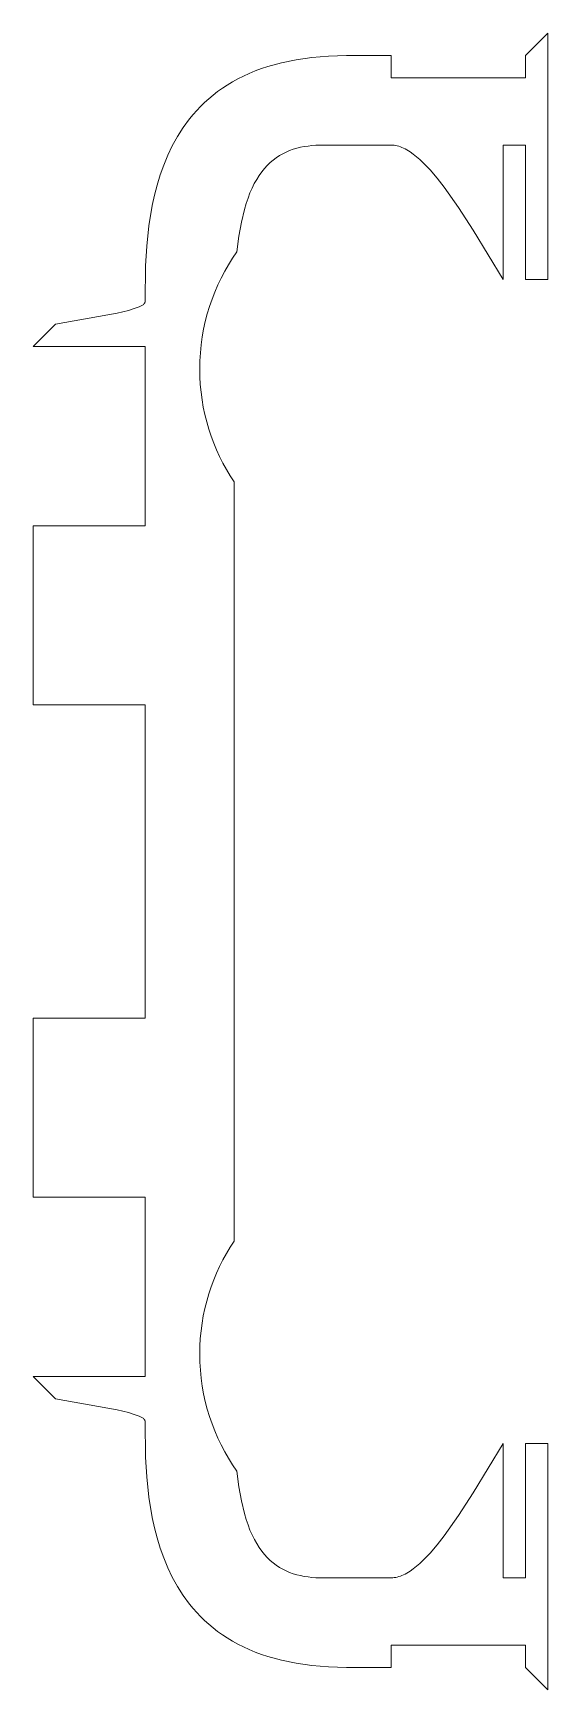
# Model space of a CAD drawing. Header units: centimetres. Extents: x -232 to 19, y -54 to 117.
# Drawn here: x -52.81 to -39.01, y -24.55 to 19.85 of the extents above; entities that cross this region are included whole.
import ezdxf

# ---------------------------------------------------------------- set-up
doc = ezdxf.new("R2010")
doc.units = ezdxf.units.CM
doc.header["$MEASUREMENT"] = 0
doc.layers.add('layer 1', color=7, linetype='Continuous')

msp = doc.modelspace()

# ---------------------------------------------------------------- linework, layer by layer
at = {"layer": 'layer 1', "color": 250, "lineweight": 9}
msp.add_open_spline([(-47.41784, -12.52436), (-47.41784, -12.52436), (-47.52427, -12.68872), (-47.52427, -12.68872), (-47.52427, -12.68872), (-47.52427, -12.68872), (-47.62484, -12.85707), (-47.62484, -12.85707), (-47.62484, -12.85707), (-47.62484, -12.85707), (-47.71947, -13.02927), (-47.71947, -13.02927), (-47.71947, -13.02927), (-47.71947, -13.02927), (-47.80797, -13.20518), (-47.80797, -13.20518), (-47.80797, -13.20518), (-47.80797, -13.20518), (-47.89021, -13.38465), (-47.89021, -13.38465), (-47.89021, -13.38465), (-47.89021, -13.38465), (-47.96606, -13.56754), (-47.96606, -13.56754), (-47.96606, -13.56754), (-47.96606, -13.56754), (-48.03536, -13.75371), (-48.03536, -13.75371), (-48.03536, -13.75371), (-48.03536, -13.75371), (-48.09798, -13.943), (-48.09798, -13.943), (-48.09798, -13.943), (-48.09798, -13.943), (-48.15377, -14.13529), (-48.15377, -14.13529), (-48.15377, -14.13529), (-48.15377, -14.13529), (-48.20258, -14.33043), (-48.20258, -14.33043), (-48.20258, -14.33043), (-48.20258, -14.33043), (-48.24427, -14.52827), (-48.24427, -14.52827), (-48.24427, -14.52827), (-48.24427, -14.52827), (-48.27871, -14.72866), (-48.27871, -14.72866), (-48.27871, -14.72866), (-48.27871, -14.72866), (-48.30574, -14.93147), (-48.30574, -14.93147), (-48.30574, -14.93147), (-48.30574, -14.93147), (-48.32523, -15.13656), (-48.32523, -15.13656), (-48.32523, -15.13656), (-48.32523, -15.13656), (-48.33703, -15.34378), (-48.33703, -15.34378), (-48.33703, -15.34378), (-48.33703, -15.34378), (-48.34099, -15.55298), (-48.34099, -15.55298), (-48.34099, -15.55298), (-48.34099, -15.55298), (-48.33669, -15.77087), (-48.33669, -15.77087), (-48.33669, -15.77087), (-48.33669, -15.77087), (-48.3239, -15.9866), (-48.3239, -15.9866), (-48.3239, -15.9866), (-48.3239, -15.9866), (-48.30276, -16.20001), (-48.30276, -16.20001), (-48.30276, -16.20001), (-48.30276, -16.20001), (-48.27346, -16.41092), (-48.27346, -16.41092), (-48.27346, -16.41092), (-48.27346, -16.41092), (-48.23617, -16.61919), (-48.23617, -16.61919), (-48.23617, -16.61919), (-48.23617, -16.61919), (-48.19102, -16.82465), (-48.19102, -16.82465), (-48.19102, -16.82465), (-48.19102, -16.82465), (-48.13819, -17.02714), (-48.13819, -17.02714), (-48.13819, -17.02714), (-48.13819, -17.02714), (-48.07783, -17.22649), (-48.07783, -17.22649), (-48.07783, -17.22649), (-48.07783, -17.22649), (-48.01011, -17.42255), (-48.01011, -17.42255), (-48.01011, -17.42255), (-48.01011, -17.42255), (-47.9352, -17.61515), (-47.9352, -17.61515), (-47.9352, -17.61515), (-47.9352, -17.61515), (-47.85326, -17.80412), (-47.85326, -17.80412), (-47.85326, -17.80412), (-47.85326, -17.80412), (-47.76443, -17.98931), (-47.76443, -17.98931), (-47.76443, -17.98931), (-47.76443, -17.98931), (-47.66889, -18.17057), (-47.66889, -18.17057), (-47.66889, -18.17057), (-47.66889, -18.17057), (-47.5668, -18.34771), (-47.5668, -18.34771), (-47.5668, -18.34771), (-47.5668, -18.34771), (-47.45832, -18.52059), (-47.45832, -18.52059), (-47.45832, -18.52059), (-47.45832, -18.52059), (-47.34362, -18.68903), (-47.34362, -18.68903), (-47.34362, -18.68903), (-47.34362, -18.68903), (-47.29187, -19.10965), (-47.29187, -19.10965), (-47.29187, -19.10965), (-47.29187, -19.10965), (-47.22469, -19.48898), (-47.22469, -19.48898), (-47.22469, -19.48898), (-47.22469, -19.48898), (-47.1427, -19.82896), (-47.1427, -19.82896), (-47.1427, -19.82896), (-47.1427, -19.82896), (-47.09635, -19.98479), (-47.09635, -19.98479), (-47.09635, -19.98479), (-47.09635, -19.98479), (-47.0465, -20.13152), (-47.0465, -20.13152), (-47.0465, -20.13152), (-47.0465, -20.13152), (-46.99326, -20.26939), (-46.99326, -20.26939), (-46.99326, -20.26939), (-46.99326, -20.26939), (-46.93672, -20.39863), (-46.93672, -20.39863), (-46.93672, -20.39863), (-46.93672, -20.39863), (-46.8769, -20.5195), (-46.8769, -20.5195), (-46.8769, -20.5195), (-46.8769, -20.5195), (-46.81393, -20.63223), (-46.81393, -20.63223), (-46.81393, -20.63223), (-46.81393, -20.63223), (-46.74787, -20.73707), (-46.74787, -20.73707), (-46.74787, -20.73707), (-46.74787, -20.73707), (-46.6788, -20.83426), (-46.6788, -20.83426), (-46.6788, -20.83426), (-46.6788, -20.83426), (-46.6068, -20.92405), (-46.6068, -20.92405), (-46.6068, -20.92405), (-46.6068, -20.92405), (-46.53191, -21.00667), (-46.53191, -21.00667), (-46.53191, -21.00667), (-46.53191, -21.00667), (-46.45426, -21.08237), (-46.45426, -21.08237), (-46.45426, -21.08237), (-46.45426, -21.08237), (-46.37389, -21.1514), (-46.37389, -21.1514), (-46.37389, -21.1514), (-46.37389, -21.1514), (-46.29089, -21.21399), (-46.29089, -21.21399), (-46.29089, -21.21399), (-46.29089, -21.21399), (-46.20534, -21.27039), (-46.20534, -21.27039), (-46.20534, -21.27039), (-46.20534, -21.27039), (-46.11731, -21.32086), (-46.11731, -21.32086), (-46.11731, -21.32086), (-46.11731, -21.32086), (-46.02688, -21.36561), (-46.02688, -21.36561), (-46.02688, -21.36561), (-46.02688, -21.36561), (-45.93412, -21.4049), (-45.93412, -21.4049), (-45.93412, -21.4049), (-45.93412, -21.4049), (-45.83911, -21.43898), (-45.83911, -21.43898), (-45.83911, -21.43898), (-45.83911, -21.43898), (-45.74194, -21.46808), (-45.74194, -21.46808), (-45.74194, -21.46808), (-45.74194, -21.46808), (-45.64267, -21.49244), (-45.64267, -21.49244), (-45.64267, -21.49244), (-45.64267, -21.49244), (-45.54137, -21.51233), (-45.54137, -21.51233), (-45.54137, -21.51233), (-45.54137, -21.51233), (-45.43814, -21.52797), (-45.43814, -21.52797), (-45.43814, -21.52797), (-45.43814, -21.52797), (-45.33304, -21.53961), (-45.33304, -21.53961), (-45.33304, -21.53961), (-45.33304, -21.53961), (-45.22616, -21.54748), (-45.22616, -21.54748), (-45.22616, -21.54748), (-45.22616, -21.54748), (-45.00734, -21.55294), (-45.00734, -21.55294), (-45.00734, -21.55294), (-45.00734, -21.55294), (-43.20738, -21.55122), (-43.20738, -21.55122), (-43.20738, -21.55122), (-43.20738, -21.55122), (-43.16696, -21.5499), (-43.16696, -21.5499), (-43.16696, -21.5499), (-43.16696, -21.5499), (-43.12625, -21.54598), (-43.12625, -21.54598), (-43.12625, -21.54598), (-43.12625, -21.54598), (-43.08524, -21.5395), (-43.08524, -21.5395), (-43.08524, -21.5395), (-43.08524, -21.5395), (-43.04391, -21.53052), (-43.04391, -21.53052), (-43.04391, -21.53052), (-43.04391, -21.53052), (-43.00229, -21.51906), (-43.00229, -21.51906), (-43.00229, -21.51906), (-43.00229, -21.51906), (-42.96042, -21.50518), (-42.96042, -21.50518), (-42.96042, -21.50518), (-42.96042, -21.50518), (-42.91823, -21.4889), (-42.91823, -21.4889), (-42.91823, -21.4889), (-42.91823, -21.4889), (-42.87579, -21.47027), (-42.87579, -21.47027), (-42.87579, -21.47027), (-42.87579, -21.47027), (-42.83306, -21.44934), (-42.83306, -21.44934), (-42.83306, -21.44934), (-42.83306, -21.44934), (-42.79008, -21.42614), (-42.79008, -21.42614), (-42.79008, -21.42614), (-42.79008, -21.42614), (-42.70332, -21.37311), (-42.70332, -21.37311), (-42.70332, -21.37311), (-42.70332, -21.37311), (-42.61556, -21.31151), (-42.61556, -21.31151), (-42.61556, -21.31151), (-42.61556, -21.31151), (-42.52683, -21.24168), (-42.52683, -21.24168), (-42.52683, -21.24168), (-42.52683, -21.24168), (-42.43717, -21.16393), (-42.43717, -21.16393), (-42.43717, -21.16393), (-42.43717, -21.16393), (-42.34663, -21.07861), (-42.34663, -21.07861), (-42.34663, -21.07861), (-42.34663, -21.07861), (-42.16299, -20.88654), (-42.16299, -20.88654), (-42.16299, -20.88654), (-42.16299, -20.88654), (-41.97627, -20.6681), (-41.97627, -20.6681), (-41.97627, -20.6681), (-41.97627, -20.6681), (-41.78676, -20.42594), (-41.78676, -20.42594), (-41.78676, -20.42594), (-41.78676, -20.42594), (-41.40059, -19.88098), (-41.40059, -19.88098), (-41.40059, -19.88098), (-41.40059, -19.88098), (-41.00698, -19.27273), (-41.00698, -19.27273), (-41.00698, -19.27273), (-41.00698, -19.27273), (-40.20736, -17.9508), (-40.20736, -17.9508), (-40.20736, -17.9508), (-40.20736, -17.9508), (-40.20732, -21.55077), (-40.20732, -21.55077), (-40.20732, -21.55077), (-40.20732, -21.55077), (-39.60735, -21.55113), (-39.60735, -21.55113), (-39.60735, -21.55113), (-39.60735, -21.55113), (-39.60736, -17.95194), (-39.60736, -17.95194), (-39.60736, -17.95194), (-39.60736, -17.95194), (-39.00734, -17.95296), (-39.00734, -17.95296), (-39.00734, -17.95296), (-39.00734, -17.95296), (-39.00734, -24.55296), (-39.00734, -24.55296), (-39.00734, -24.55296), (-39.00734, -24.55296), (-39.60735, -23.95297), (-39.60735, -23.95297), (-39.60735, -23.95297), (-39.60735, -23.95297), (-39.60735, -23.35297), (-39.60735, -23.35297), (-39.60735, -23.35297), (-39.60735, -23.35297), (-43.20735, -23.35297), (-43.20735, -23.35297), (-43.20735, -23.35297), (-43.20735, -23.35297), (-43.20735, -23.95295), (-43.20735, -23.95295), (-43.20735, -23.95295), (-43.20735, -23.95295), (-44.40734, -23.95295), (-44.40734, -23.95295), (-44.40734, -23.95295), (-44.40734, -23.95295), (-44.88418, -23.93861), (-44.88418, -23.93861), (-44.88418, -23.93861), (-44.88418, -23.93861), (-45.33213, -23.90094), (-45.33213, -23.90094), (-45.33213, -23.90094), (-45.33213, -23.90094), (-45.75211, -23.84102), (-45.75211, -23.84102), (-45.75211, -23.84102), (-45.75211, -23.84102), (-46.14499, -23.75997), (-46.14499, -23.75997), (-46.14499, -23.75997), (-46.14499, -23.75997), (-46.5117, -23.65888), (-46.5117, -23.65888), (-46.5117, -23.65888), (-46.5117, -23.65888), (-46.68553, -23.60114), (-46.68553, -23.60114), (-46.68553, -23.60114), (-46.68553, -23.60114), (-46.85315, -23.53882), (-46.85315, -23.53882), (-46.85315, -23.53882), (-46.85315, -23.53882), (-47.01468, -23.47202), (-47.01468, -23.47202), (-47.01468, -23.47202), (-47.01468, -23.47202), (-47.17021, -23.4009), (-47.17021, -23.4009), (-47.17021, -23.4009), (-47.17021, -23.4009), (-47.31987, -23.32559), (-47.31987, -23.32559), (-47.31987, -23.32559), (-47.31987, -23.32559), (-47.4638, -23.24623), (-47.4638, -23.24623), (-47.4638, -23.24623), (-47.4638, -23.24623), (-47.60206, -23.16295), (-47.60206, -23.16295), (-47.60206, -23.16295), (-47.60206, -23.16295), (-47.73479, -23.07588), (-47.73479, -23.07588), (-47.73479, -23.07588), (-47.73479, -23.07588), (-47.8621, -22.98518), (-47.8621, -22.98518), (-47.8621, -22.98518), (-47.8621, -22.98518), (-47.98412, -22.89096), (-47.98412, -22.89096), (-47.98412, -22.89096), (-47.98412, -22.89096), (-48.10093, -22.79339), (-48.10093, -22.79339), (-48.10093, -22.79339), (-48.10093, -22.79339), (-48.21266, -22.69257), (-48.21266, -22.69257), (-48.21266, -22.69257), (-48.21266, -22.69257), (-48.31943, -22.58867), (-48.31943, -22.58867), (-48.31943, -22.58867), (-48.31943, -22.58867), (-48.42134, -22.4818), (-48.42134, -22.4818), (-48.42134, -22.4818), (-48.42134, -22.4818), (-48.5185, -22.37212), (-48.5185, -22.37212), (-48.5185, -22.37212), (-48.5185, -22.37212), (-48.61103, -22.25974), (-48.61103, -22.25974), (-48.61103, -22.25974), (-48.61103, -22.25974), (-48.78266, -22.02749), (-48.78266, -22.02749), (-48.78266, -22.02749), (-48.78266, -22.02749), (-48.93711, -21.78615), (-48.93711, -21.78615), (-48.93711, -21.78615), (-48.93711, -21.78615), (-49.07528, -21.5368), (-49.07528, -21.5368), (-49.07528, -21.5368), (-49.07528, -21.5368), (-49.19807, -21.28055), (-49.19807, -21.28055), (-49.19807, -21.28055), (-49.19807, -21.28055), (-49.3064, -21.01849), (-49.3064, -21.01849), (-49.3064, -21.01849), (-49.3064, -21.01849), (-49.40114, -20.75171), (-49.40114, -20.75171), (-49.40114, -20.75171), (-49.40114, -20.75171), (-49.48321, -20.48132), (-49.48321, -20.48132), (-49.48321, -20.48132), (-49.48321, -20.48132), (-49.55352, -20.2084), (-49.55352, -20.2084), (-49.55352, -20.2084), (-49.55352, -20.2084), (-49.61295, -19.93406), (-49.61295, -19.93406), (-49.61295, -19.93406), (-49.61295, -19.93406), (-49.70279, -19.38546), (-49.70279, -19.38546), (-49.70279, -19.38546), (-49.70279, -19.38546), (-49.75994, -18.84429), (-49.75994, -18.84429), (-49.75994, -18.84429), (-49.75994, -18.84429), (-49.79162, -18.31931), (-49.79162, -18.31931), (-49.79162, -18.31931), (-49.79162, -18.31931), (-49.80732, -17.35297), (-49.80732, -17.35297), (-49.80732, -17.35297), (-49.80732, -17.35297), (-49.80733, -17.35176), (-49.80733, -17.35176), (-49.80733, -17.35176), (-49.80733, -17.35176), (-49.80738, -17.35055), (-49.80738, -17.35055), (-49.80738, -17.35055), (-49.80738, -17.35055), (-49.80754, -17.34812), (-49.80754, -17.34812), (-49.80754, -17.34812), (-49.80754, -17.34812), (-49.80781, -17.34569), (-49.80781, -17.34569), (-49.80781, -17.34569), (-49.80781, -17.34569), (-49.8082, -17.34326), (-49.8082, -17.34326), (-49.8082, -17.34326), (-49.8082, -17.34326), (-49.80841, -17.34205), (-49.80841, -17.34205), (-49.80841, -17.34205), (-49.80841, -17.34205), (-49.80869, -17.34084), (-49.80869, -17.34084), (-49.80869, -17.34084), (-49.80869, -17.34084), (-49.80897, -17.33963), (-49.80897, -17.33963), (-49.80897, -17.33963), (-49.80897, -17.33963), (-49.80928, -17.33841), (-49.80928, -17.33841), (-49.80928, -17.33841), (-49.80928, -17.33841), (-49.81079, -17.33357), (-49.81079, -17.33357), (-49.81079, -17.33357), (-49.81079, -17.33357), (-49.81274, -17.32873), (-49.81274, -17.32873), (-49.81274, -17.32873), (-49.81274, -17.32873), (-49.81512, -17.32389), (-49.81512, -17.32389), (-49.81512, -17.32389), (-49.81512, -17.32389), (-49.81645, -17.32147), (-49.81645, -17.32147), (-49.81645, -17.32147), (-49.81645, -17.32147), (-49.81791, -17.31906), (-49.81791, -17.31906), (-49.81791, -17.31906), (-49.81791, -17.31906), (-49.81946, -17.31664), (-49.81946, -17.31664), (-49.81946, -17.31664), (-49.81946, -17.31664), (-49.8211, -17.31422), (-49.8211, -17.31422), (-49.8211, -17.31422), (-49.8211, -17.31422), (-49.82472, -17.3094), (-49.82472, -17.3094), (-49.82472, -17.3094), (-49.82472, -17.3094), (-49.82872, -17.30458), (-49.82872, -17.30458), (-49.82872, -17.30458), (-49.82872, -17.30458), (-49.83314, -17.29976), (-49.83314, -17.29976), (-49.83314, -17.29976), (-49.83314, -17.29976), (-49.83798, -17.29495), (-49.83798, -17.29495), (-49.83798, -17.29495), (-49.83798, -17.29495), (-49.8432, -17.29014), (-49.8432, -17.29014), (-49.8432, -17.29014), (-49.8432, -17.29014), (-49.84882, -17.28533), (-49.84882, -17.28533), (-49.84882, -17.28533), (-49.84882, -17.28533), (-49.86124, -17.27572), (-49.86124, -17.27572), (-49.86124, -17.27572), (-49.86124, -17.27572), (-49.87517, -17.26613), (-49.87517, -17.26613), (-49.87517, -17.26613), (-49.87517, -17.26613), (-49.89063, -17.25656), (-49.89063, -17.25656), (-49.89063, -17.25656), (-49.89063, -17.25656), (-49.90758, -17.24699), (-49.90758, -17.24699), (-49.90758, -17.24699), (-49.90758, -17.24699), (-49.92597, -17.23745), (-49.92597, -17.23745), (-49.92597, -17.23745), (-49.92597, -17.23745), (-49.96703, -17.21838), (-49.96703, -17.21838), (-49.96703, -17.21838), (-49.96703, -17.21838), (-50.01358, -17.19937), (-50.01358, -17.19937), (-50.01358, -17.19937), (-50.01358, -17.19937), (-50.12227, -17.1615), (-50.12227, -17.1615), (-50.12227, -17.1615), (-50.12227, -17.1615), (-50.25029, -17.1238), (-50.25029, -17.1238), (-50.25029, -17.1238), (-50.25029, -17.1238), (-50.55732, -17.04886), (-50.55732, -17.04886), (-50.55732, -17.04886), (-50.55732, -17.04886), (-52.20731, -16.75299), (-52.20731, -16.75299), (-52.20731, -16.75299), (-52.20731, -16.75299), (-52.80732, -16.15298), (-52.80732, -16.15298), (-52.80732, -16.15298), (-52.80732, -16.15298), (-49.80732, -16.15298), (-49.80732, -16.15298), (-49.80732, -16.15298), (-49.80732, -16.15298), (-49.80732, -11.35298), (-49.80732, -11.35298), (-49.80732, -11.35298), (-49.80732, -11.35298), (-52.80732, -11.35298), (-52.80732, -11.35298), (-52.80732, -11.35298), (-52.80732, -11.35298), (-52.80732, -6.55299), (-52.80732, -6.55299), (-52.80732, -6.55299), (-52.80732, -6.55299), (-49.80732, -6.55299), (-49.80732, -6.55299), (-49.80732, -6.55299), (-49.80732, -6.55299), (-49.80732, 1.84697), (-49.80732, 1.84697), (-49.80732, 1.84697), (-49.80732, 1.84697), (-52.80732, 1.84697), (-52.80732, 1.84697), (-52.80732, 1.84697), (-52.80732, 1.84697), (-52.80732, 6.64697), (-52.80732, 6.64697), (-52.80732, 6.64697), (-52.80732, 6.64697), (-49.80732, 6.64697), (-49.80732, 6.64697), (-49.80732, 6.64697), (-49.80732, 6.64697), (-49.80732, 11.44696), (-49.80732, 11.44696), (-49.80732, 11.44696), (-49.80732, 11.44696), (-52.80732, 11.44696), (-52.80732, 11.44696), (-52.80732, 11.44696), (-52.80732, 11.44696), (-52.20731, 12.04695), (-52.20731, 12.04695), (-52.20731, 12.04695), (-52.20731, 12.04695), (-50.55733, 12.34285), (-50.55733, 12.34285), (-50.55733, 12.34285), (-50.55733, 12.34285), (-50.25029, 12.41779), (-50.25029, 12.41779), (-50.25029, 12.41779), (-50.25029, 12.41779), (-50.12226, 12.45549), (-50.12226, 12.45549), (-50.12226, 12.45549), (-50.12226, 12.45549), (-50.01357, 12.49336), (-50.01357, 12.49336), (-50.01357, 12.49336), (-50.01357, 12.49336), (-49.96703, 12.51238), (-49.96703, 12.51238), (-49.96703, 12.51238), (-49.96703, 12.51238), (-49.92598, 12.53144), (-49.92598, 12.53144), (-49.92598, 12.53144), (-49.92598, 12.53144), (-49.90758, 12.54099), (-49.90758, 12.54099), (-49.90758, 12.54099), (-49.90758, 12.54099), (-49.89063, 12.55055), (-49.89063, 12.55055), (-49.89063, 12.55055), (-49.89063, 12.55055), (-49.87518, 12.56013), (-49.87518, 12.56013), (-49.87518, 12.56013), (-49.87518, 12.56013), (-49.86123, 12.56972), (-49.86123, 12.56972), (-49.86123, 12.56972), (-49.86123, 12.56972), (-49.84882, 12.57932), (-49.84882, 12.57932), (-49.84882, 12.57932), (-49.84882, 12.57932), (-49.8432, 12.58413), (-49.8432, 12.58413), (-49.8432, 12.58413), (-49.8432, 12.58413), (-49.83797, 12.58894), (-49.83797, 12.58894), (-49.83797, 12.58894), (-49.83797, 12.58894), (-49.83315, 12.59375), (-49.83315, 12.59375), (-49.83315, 12.59375), (-49.83315, 12.59375), (-49.82873, 12.59857), (-49.82873, 12.59857), (-49.82873, 12.59857), (-49.82873, 12.59857), (-49.82471, 12.6034), (-49.82471, 12.6034), (-49.82471, 12.6034), (-49.82471, 12.6034), (-49.82109, 12.60822), (-49.82109, 12.60822), (-49.82109, 12.60822), (-49.82109, 12.60822), (-49.8179, 12.61305), (-49.8179, 12.61305), (-49.8179, 12.61305), (-49.8179, 12.61305), (-49.81645, 12.61547), (-49.81645, 12.61547), (-49.81645, 12.61547), (-49.81645, 12.61547), (-49.81512, 12.61789), (-49.81512, 12.61789), (-49.81512, 12.61789), (-49.81512, 12.61789), (-49.81387, 12.6203), (-49.81387, 12.6203), (-49.81387, 12.6203), (-49.81387, 12.6203), (-49.81275, 12.62272), (-49.81275, 12.62272), (-49.81275, 12.62272), (-49.81275, 12.62272), (-49.81172, 12.62514), (-49.81172, 12.62514), (-49.81172, 12.62514), (-49.81172, 12.62514), (-49.8108, 12.62756), (-49.8108, 12.62756), (-49.8108, 12.62756), (-49.8108, 12.62756), (-49.80999, 12.62999), (-49.80999, 12.62999), (-49.80999, 12.62999), (-49.80999, 12.62999), (-49.80929, 12.63241), (-49.80929, 12.63241), (-49.80929, 12.63241), (-49.80929, 12.63241), (-49.80869, 12.63483), (-49.80869, 12.63483), (-49.80869, 12.63483), (-49.80869, 12.63483), (-49.80821, 12.63726), (-49.80821, 12.63726), (-49.80821, 12.63726), (-49.80821, 12.63726), (-49.80809, 12.63787), (-49.80809, 12.63787), (-49.80809, 12.63787), (-49.80809, 12.63787), (-49.80804, 12.63817), (-49.80804, 12.63817), (-49.80804, 12.63817), (-49.80804, 12.63817), (-49.80799, 12.63847), (-49.80799, 12.63847), (-49.80799, 12.63847), (-49.80799, 12.63847), (-49.80782, 12.63968), (-49.80782, 12.63968), (-49.80782, 12.63968), (-49.80782, 12.63968), (-49.80766, 12.6409), (-49.80766, 12.6409), (-49.80766, 12.6409), (-49.80766, 12.6409), (-49.80755, 12.64211), (-49.80755, 12.64211), (-49.80755, 12.64211), (-49.80755, 12.64211), (-49.80737, 12.64454), (-49.80737, 12.64454), (-49.80737, 12.64454), (-49.80737, 12.64454), (-49.80732, 12.64697), (-49.80732, 12.64697), (-49.80732, 12.64697), (-49.80732, 12.64697), (-49.79162, 13.6133), (-49.79162, 13.6133), (-49.79162, 13.6133), (-49.79162, 13.6133), (-49.75995, 14.13828), (-49.75995, 14.13828), (-49.75995, 14.13828), (-49.75995, 14.13828), (-49.7028, 14.67945), (-49.7028, 14.67945), (-49.7028, 14.67945), (-49.7028, 14.67945), (-49.61295, 15.22805), (-49.61295, 15.22805), (-49.61295, 15.22805), (-49.61295, 15.22805), (-49.55351, 15.50239), (-49.55351, 15.50239), (-49.55351, 15.50239), (-49.55351, 15.50239), (-49.48322, 15.77531), (-49.48322, 15.77531), (-49.48322, 15.77531), (-49.48322, 15.77531), (-49.40115, 16.04571), (-49.40115, 16.04571), (-49.40115, 16.04571), (-49.40115, 16.04571), (-49.30639, 16.31248), (-49.30639, 16.31248), (-49.30639, 16.31248), (-49.30639, 16.31248), (-49.19807, 16.57454), (-49.19807, 16.57454), (-49.19807, 16.57454), (-49.19807, 16.57454), (-49.07528, 16.8308), (-49.07528, 16.8308), (-49.07528, 16.8308), (-49.07528, 16.8308), (-48.93711, 17.08014), (-48.93711, 17.08014), (-48.93711, 17.08014), (-48.93711, 17.08014), (-48.78266, 17.32149), (-48.78266, 17.32149), (-48.78266, 17.32149), (-48.78266, 17.32149), (-48.61104, 17.55374), (-48.61104, 17.55374), (-48.61104, 17.55374), (-48.61104, 17.55374), (-48.5185, 17.66611), (-48.5185, 17.66611), (-48.5185, 17.66611), (-48.5185, 17.66611), (-48.42133, 17.7758), (-48.42133, 17.7758), (-48.42133, 17.7758), (-48.42133, 17.7758), (-48.31943, 17.88267), (-48.31943, 17.88267), (-48.31943, 17.88267), (-48.31943, 17.88267), (-48.21266, 17.98658), (-48.21266, 17.98658), (-48.21266, 17.98658), (-48.21266, 17.98658), (-48.10094, 18.08739), (-48.10094, 18.08739), (-48.10094, 18.08739), (-48.10094, 18.08739), (-47.98411, 18.18497), (-47.98411, 18.18497), (-47.98411, 18.18497), (-47.98411, 18.18497), (-47.8621, 18.27918), (-47.8621, 18.27918), (-47.8621, 18.27918), (-47.8621, 18.27918), (-47.73479, 18.36988), (-47.73479, 18.36988), (-47.73479, 18.36988), (-47.73479, 18.36988), (-47.60206, 18.45695), (-47.60206, 18.45695), (-47.60206, 18.45695), (-47.60206, 18.45695), (-47.4638, 18.54023), (-47.4638, 18.54023), (-47.4638, 18.54023), (-47.4638, 18.54023), (-47.31987, 18.61959), (-47.31987, 18.61959), (-47.31987, 18.61959), (-47.31987, 18.61959), (-47.17021, 18.6949), (-47.17021, 18.6949), (-47.17021, 18.6949), (-47.17021, 18.6949), (-47.01468, 18.76603), (-47.01468, 18.76603), (-47.01468, 18.76603), (-47.01468, 18.76603), (-46.85315, 18.83282), (-46.85315, 18.83282), (-46.85315, 18.83282), (-46.85315, 18.83282), (-46.68554, 18.89515), (-46.68554, 18.89515), (-46.68554, 18.89515), (-46.68554, 18.89515), (-46.51171, 18.95288), (-46.51171, 18.95288), (-46.51171, 18.95288), (-46.51171, 18.95288), (-46.145, 19.05398), (-46.145, 19.05398), (-46.145, 19.05398), (-46.145, 19.05398), (-45.7521, 19.13504), (-45.7521, 19.13504), (-45.7521, 19.13504), (-45.7521, 19.13504), (-45.33213, 19.19495), (-45.33213, 19.19495), (-45.33213, 19.19495), (-45.33213, 19.19495), (-44.88418, 19.23262), (-44.88418, 19.23262), (-44.88418, 19.23262), (-44.88418, 19.23262), (-44.40734, 19.24697), (-44.40734, 19.24697), (-44.40734, 19.24697), (-44.40734, 19.24697), (-43.20735, 19.24697), (-43.20735, 19.24697), (-43.20735, 19.24697), (-43.20735, 19.24697), (-43.20735, 18.64695), (-43.20735, 18.64695), (-43.20735, 18.64695), (-43.20735, 18.64695), (-39.60735, 18.64695), (-39.60735, 18.64695), (-39.60735, 18.64695), (-39.60735, 18.64695), (-39.60735, 19.24695), (-39.60735, 19.24695), (-39.60735, 19.24695), (-39.60735, 19.24695), (-39.00734, 19.84695), (-39.00734, 19.84695), (-39.00734, 19.84695), (-39.00734, 19.84695), (-39.00734, 13.24266), (-39.00734, 13.24266), (-39.00734, 13.24266), (-39.00734, 13.24266), (-39.6074, 13.24258), (-39.6074, 13.24258), (-39.6074, 13.24258), (-39.6074, 13.24258), (-39.60729, 16.84308), (-39.60729, 16.84308), (-39.60729, 16.84308), (-39.60729, 16.84308), (-40.20736, 16.84363), (-40.20736, 16.84363), (-40.20736, 16.84363), (-40.20736, 16.84363), (-40.20736, 13.24442), (-40.20736, 13.24442), (-40.20736, 13.24442), (-40.20736, 13.24442), (-41.00721, 14.56655), (-41.00721, 14.56655), (-41.00721, 14.56655), (-41.00721, 14.56655), (-41.40092, 15.17488), (-41.40092, 15.17488), (-41.40092, 15.17488), (-41.40092, 15.17488), (-41.78713, 15.71993), (-41.78713, 15.71993), (-41.78713, 15.71993), (-41.78713, 15.71993), (-41.97666, 15.96213), (-41.97666, 15.96213), (-41.97666, 15.96213), (-41.97666, 15.96213), (-42.16338, 16.18061), (-42.16338, 16.18061), (-42.16338, 16.18061), (-42.16338, 16.18061), (-42.34699, 16.37271), (-42.34699, 16.37271), (-42.34699, 16.37271), (-42.34699, 16.37271), (-42.43752, 16.45805), (-42.43752, 16.45805), (-42.43752, 16.45805), (-42.43752, 16.45805), (-42.52716, 16.53581), (-42.52716, 16.53581), (-42.52716, 16.53581), (-42.52716, 16.53581), (-42.61587, 16.60566), (-42.61587, 16.60566), (-42.61587, 16.60566), (-42.61587, 16.60566), (-42.7036, 16.66728), (-42.7036, 16.66728), (-42.7036, 16.66728), (-42.7036, 16.66728), (-42.79032, 16.72032), (-42.79032, 16.72032), (-42.79032, 16.72032), (-42.79032, 16.72032), (-42.83328, 16.74352), (-42.83328, 16.74352), (-42.83328, 16.74352), (-42.83328, 16.74352), (-42.87598, 16.76446), (-42.87598, 16.76446), (-42.87598, 16.76446), (-42.87598, 16.76446), (-42.91841, 16.78309), (-42.91841, 16.78309), (-42.91841, 16.78309), (-42.91841, 16.78309), (-42.96056, 16.79938), (-42.96056, 16.79938), (-42.96056, 16.79938), (-42.96056, 16.79938), (-43.00243, 16.81327), (-43.00243, 16.81327), (-43.00243, 16.81327), (-43.00243, 16.81327), (-43.04401, 16.82473), (-43.04401, 16.82473), (-43.04401, 16.82473), (-43.04401, 16.82473), (-43.08529, 16.83372), (-43.08529, 16.83372), (-43.08529, 16.83372), (-43.08529, 16.83372), (-43.12628, 16.8402), (-43.12628, 16.8402), (-43.12628, 16.8402), (-43.12628, 16.8402), (-43.16697, 16.84413), (-43.16697, 16.84413), (-43.16697, 16.84413), (-43.16697, 16.84413), (-43.20735, 16.84545), (-43.20735, 16.84545), (-43.20735, 16.84545), (-43.20735, 16.84545), (-45.00734, 16.84697), (-45.00734, 16.84697), (-45.00734, 16.84697), (-45.00734, 16.84697), (-45.22616, 16.84151), (-45.22616, 16.84151), (-45.22616, 16.84151), (-45.22616, 16.84151), (-45.33304, 16.83363), (-45.33304, 16.83363), (-45.33304, 16.83363), (-45.33304, 16.83363), (-45.43815, 16.82199), (-45.43815, 16.82199), (-45.43815, 16.82199), (-45.43815, 16.82199), (-45.54137, 16.80635), (-45.54137, 16.80635), (-45.54137, 16.80635), (-45.54137, 16.80635), (-45.64266, 16.78647), (-45.64266, 16.78647), (-45.64266, 16.78647), (-45.64266, 16.78647), (-45.74194, 16.76209), (-45.74194, 16.76209), (-45.74194, 16.76209), (-45.74194, 16.76209), (-45.83912, 16.73299), (-45.83912, 16.73299), (-45.83912, 16.73299), (-45.83912, 16.73299), (-45.93412, 16.69891), (-45.93412, 16.69891), (-45.93412, 16.69891), (-45.93412, 16.69891), (-46.02688, 16.65962), (-46.02688, 16.65962), (-46.02688, 16.65962), (-46.02688, 16.65962), (-46.11733, 16.61486), (-46.11733, 16.61486), (-46.11733, 16.61486), (-46.11733, 16.61486), (-46.20535, 16.5644), (-46.20535, 16.5644), (-46.20535, 16.5644), (-46.20535, 16.5644), (-46.2909, 16.50799), (-46.2909, 16.50799), (-46.2909, 16.50799), (-46.2909, 16.50799), (-46.37391, 16.4454), (-46.37391, 16.4454), (-46.37391, 16.4454), (-46.37391, 16.4454), (-46.45427, 16.37637), (-46.45427, 16.37637), (-46.45427, 16.37637), (-46.45427, 16.37637), (-46.53193, 16.30066), (-46.53193, 16.30066), (-46.53193, 16.30066), (-46.53193, 16.30066), (-46.6068, 16.21804), (-46.6068, 16.21804), (-46.6068, 16.21804), (-46.6068, 16.21804), (-46.67882, 16.12825), (-46.67882, 16.12825), (-46.67882, 16.12825), (-46.67882, 16.12825), (-46.7479, 16.03106), (-46.7479, 16.03106), (-46.7479, 16.03106), (-46.7479, 16.03106), (-46.81396, 15.92621), (-46.81396, 15.92621), (-46.81396, 15.92621), (-46.81396, 15.92621), (-46.87693, 15.81348), (-46.87693, 15.81348), (-46.87693, 15.81348), (-46.87693, 15.81348), (-46.93673, 15.69261), (-46.93673, 15.69261), (-46.93673, 15.69261), (-46.93673, 15.69261), (-46.9933, 15.56336), (-46.9933, 15.56336), (-46.9933, 15.56336), (-46.9933, 15.56336), (-47.04653, 15.42549), (-47.04653, 15.42549), (-47.04653, 15.42549), (-47.04653, 15.42549), (-47.09638, 15.27875), (-47.09638, 15.27875), (-47.09638, 15.27875), (-47.09638, 15.27875), (-47.14275, 15.12291), (-47.14275, 15.12291), (-47.14275, 15.12291), (-47.14275, 15.12291), (-47.22475, 14.78293), (-47.22475, 14.78293), (-47.22475, 14.78293), (-47.22475, 14.78293), (-47.29194, 14.40359), (-47.29194, 14.40359), (-47.29194, 14.40359), (-47.29194, 14.40359), (-47.34369, 13.98296), (-47.34369, 13.98296), (-47.34369, 13.98296), (-47.34369, 13.98296), (-47.45838, 13.81451), (-47.45838, 13.81451), (-47.45838, 13.81451), (-47.45838, 13.81451), (-47.56686, 13.64164), (-47.56686, 13.64164), (-47.56686, 13.64164), (-47.56686, 13.64164), (-47.66894, 13.46449), (-47.66894, 13.46449), (-47.66894, 13.46449), (-47.66894, 13.46449), (-47.76447, 13.28324), (-47.76447, 13.28324), (-47.76447, 13.28324), (-47.76447, 13.28324), (-47.85329, 13.09805), (-47.85329, 13.09805), (-47.85329, 13.09805), (-47.85329, 13.09805), (-47.93523, 12.90907), (-47.93523, 12.90907), (-47.93523, 12.90907), (-47.93523, 12.90907), (-48.01016, 12.71648), (-48.01016, 12.71648), (-48.01016, 12.71648), (-48.01016, 12.71648), (-48.07787, 12.52042), (-48.07787, 12.52042), (-48.07787, 12.52042), (-48.07787, 12.52042), (-48.13822, 12.32108), (-48.13822, 12.32108), (-48.13822, 12.32108), (-48.13822, 12.32108), (-48.19105, 12.11859), (-48.19105, 12.11859), (-48.19105, 12.11859), (-48.19105, 12.11859), (-48.2362, 11.91314), (-48.2362, 11.91314), (-48.2362, 11.91314), (-48.2362, 11.91314), (-48.27349, 11.70488), (-48.27349, 11.70488), (-48.27349, 11.70488), (-48.27349, 11.70488), (-48.30279, 11.49396), (-48.30279, 11.49396), (-48.30279, 11.49396), (-48.30279, 11.49396), (-48.32393, 11.28057), (-48.32393, 11.28057), (-48.32393, 11.28057), (-48.32393, 11.28057), (-48.33672, 11.06484), (-48.33672, 11.06484), (-48.33672, 11.06484), (-48.33672, 11.06484), (-48.34102, 10.84696), (-48.34102, 10.84696), (-48.34102, 10.84696), (-48.34102, 10.84696), (-48.33706, 10.63774), (-48.33706, 10.63774), (-48.33706, 10.63774), (-48.33706, 10.63774), (-48.32526, 10.43051), (-48.32526, 10.43051), (-48.32526, 10.43051), (-48.32526, 10.43051), (-48.30577, 10.2254), (-48.30577, 10.2254), (-48.30577, 10.2254), (-48.30577, 10.2254), (-48.27873, 10.02258), (-48.27873, 10.02258), (-48.27873, 10.02258), (-48.27873, 10.02258), (-48.24428, 9.82216), (-48.24428, 9.82216), (-48.24428, 9.82216), (-48.24428, 9.82216), (-48.20258, 9.62431), (-48.20258, 9.62431), (-48.20258, 9.62431), (-48.20258, 9.62431), (-48.15374, 9.42916), (-48.15374, 9.42916), (-48.15374, 9.42916), (-48.15374, 9.42916), (-48.09795, 9.23685), (-48.09795, 9.23685), (-48.09795, 9.23685), (-48.09795, 9.23685), (-48.03531, 9.04754), (-48.03531, 9.04754), (-48.03531, 9.04754), (-48.03531, 9.04754), (-47.96601, 8.86136), (-47.96601, 8.86136), (-47.96601, 8.86136), (-47.96601, 8.86136), (-47.89015, 8.67845), (-47.89015, 8.67845), (-47.89015, 8.67845), (-47.89015, 8.67845), (-47.80788, 8.49897), (-47.80788, 8.49897), (-47.80788, 8.49897), (-47.80788, 8.49897), (-47.71936, 8.32305), (-47.71936, 8.32305), (-47.71936, 8.32305), (-47.71936, 8.32305), (-47.62472, 8.15083), (-47.62472, 8.15083), (-47.62472, 8.15083), (-47.62472, 8.15083), (-47.52411, 7.98247), (-47.52411, 7.98247), (-47.52411, 7.98247), (-47.52411, 7.98247), (-47.41768, 7.8181), (-47.41768, 7.8181), (-47.41768, 7.8181), (-47.41768, 7.8181), (-47.41784, -12.52436), (-47.41784, -12.52436)], degree=3, knots=[0, 0, 0, 0, 0.00297619, 0.00297619, 0.00297619, 0.00297619, 0.00595238, 0.00595238, 0.00595238, 0.00595238, 0.00892857, 0.00892857, 0.00892857, 0.00892857, 0.01190476, 0.01190476, 0.01190476, 0.01190476, 0.01488095, 0.01488095, 0.01488095, 0.01488095, 0.01785714, 0.01785714, 0.01785714, 0.01785714, 0.02083333, 0.02083333, 0.02083333, 0.02083333, 0.02380952, 0.02380952, 0.02380952, 0.02380952, 0.02678571, 0.02678571, 0.02678571, 0.02678571, 0.0297619, 0.0297619, 0.0297619, 0.0297619, 0.0327381, 0.0327381, 0.0327381, 0.0327381, 0.03571429, 0.03571429, 0.03571429, 0.03571429, 0.03869048, 0.03869048, 0.03869048, 0.03869048, 0.04166667, 0.04166667, 0.04166667, 0.04166667, 0.04464286, 0.04464286, 0.04464286, 0.04464286, 0.04761905, 0.04761905, 0.04761905, 0.04761905, 0.05059524, 0.05059524, 0.05059524, 0.05059524, 0.05357143, 0.05357143, 0.05357143, 0.05357143, 0.05654762, 0.05654762, 0.05654762, 0.05654762, 0.05952381, 0.05952381, 0.05952381, 0.05952381, 0.0625, 0.0625, 0.0625, 0.0625, 0.06547619, 0.06547619, 0.06547619, 0.06547619, 0.06845238, 0.06845238, 0.06845238, 0.06845238, 0.07142857, 0.07142857, 0.07142857, 0.07142857, 0.07440476, 0.07440476, 0.07440476, 0.07440476, 0.07738095, 0.07738095, 0.07738095, 0.07738095, 0.08035714, 0.08035714, 0.08035714, 0.08035714, 0.08333333, 0.08333333, 0.08333333, 0.08333333, 0.08630952, 0.08630952, 0.08630952, 0.08630952, 0.08928571, 0.08928571, 0.08928571, 0.08928571, 0.0922619, 0.0922619, 0.0922619, 0.0922619, 0.0952381, 0.0952381, 0.0952381, 0.0952381, 0.09821429, 0.09821429, 0.09821429, 0.09821429, 0.10119048, 0.10119048, 0.10119048, 0.10119048, 0.10416667, 0.10416667, 0.10416667, 0.10416667, 0.10714286, 0.10714286, 0.10714286, 0.10714286, 0.11011905, 0.11011905, 0.11011905, 0.11011905, 0.11309524, 0.11309524, 0.11309524, 0.11309524, 0.11607143, 0.11607143, 0.11607143, 0.11607143, 0.11904762, 0.11904762, 0.11904762, 0.11904762, 0.12202381, 0.12202381, 0.12202381, 0.12202381, 0.125, 0.125, 0.125, 0.125, 0.12797619, 0.12797619, 0.12797619, 0.12797619, 0.13095238, 0.13095238, 0.13095238, 0.13095238, 0.13392857, 0.13392857, 0.13392857, 0.13392857, 0.13690476, 0.13690476, 0.13690476, 0.13690476, 0.13988095, 0.13988095, 0.13988095, 0.13988095, 0.14285714, 0.14285714, 0.14285714, 0.14285714, 0.14583333, 0.14583333, 0.14583333, 0.14583333, 0.14880952, 0.14880952, 0.14880952, 0.14880952, 0.15178571, 0.15178571, 0.15178571, 0.15178571, 0.1547619, 0.1547619, 0.1547619, 0.1547619, 0.1577381, 0.1577381, 0.1577381, 0.1577381, 0.16071429, 0.16071429, 0.16071429, 0.16071429, 0.16369048, 0.16369048, 0.16369048, 0.16369048, 0.16666667, 0.16666667, 0.16666667, 0.16666667, 0.16964286, 0.16964286, 0.16964286, 0.16964286, 0.17261905, 0.17261905, 0.17261905, 0.17261905, 0.17559524, 0.17559524, 0.17559524, 0.17559524, 0.17857143, 0.17857143, 0.17857143, 0.17857143, 0.18154762, 0.18154762, 0.18154762, 0.18154762, 0.18452381, 0.18452381, 0.18452381, 0.18452381, 0.1875, 0.1875, 0.1875, 0.1875, 0.19047619, 0.19047619, 0.19047619, 0.19047619, 0.19345238, 0.19345238, 0.19345238, 0.19345238, 0.19642857, 0.19642857, 0.19642857, 0.19642857, 0.19940476, 0.19940476, 0.19940476, 0.19940476, 0.20238095, 0.20238095, 0.20238095, 0.20238095, 0.20535714, 0.20535714, 0.20535714, 0.20535714, 0.20833333, 0.20833333, 0.20833333, 0.20833333, 0.21130952, 0.21130952, 0.21130952, 0.21130952, 0.21428571, 0.21428571, 0.21428571, 0.21428571, 0.2172619, 0.2172619, 0.2172619, 0.2172619, 0.2202381, 0.2202381, 0.2202381, 0.2202381, 0.22321429, 0.22321429, 0.22321429, 0.22321429, 0.22619048, 0.22619048, 0.22619048, 0.22619048, 0.22916667, 0.22916667, 0.22916667, 0.22916667, 0.23214286, 0.23214286, 0.23214286, 0.23214286, 0.23511905, 0.23511905, 0.23511905, 0.23511905, 0.23809524, 0.23809524, 0.23809524, 0.23809524, 0.24107143, 0.24107143, 0.24107143, 0.24107143, 0.24404762, 0.24404762, 0.24404762, 0.24404762, 0.24702381, 0.24702381, 0.24702381, 0.24702381, 0.25, 0.25, 0.25, 0.25, 0.25297619, 0.25297619, 0.25297619, 0.25297619, 0.25595238, 0.25595238, 0.25595238, 0.25595238, 0.25892857, 0.25892857, 0.25892857, 0.25892857, 0.26190476, 0.26190476, 0.26190476, 0.26190476, 0.26488095, 0.26488095, 0.26488095, 0.26488095, 0.26785714, 0.26785714, 0.26785714, 0.26785714, 0.27083333, 0.27083333, 0.27083333, 0.27083333, 0.27380952, 0.27380952, 0.27380952, 0.27380952, 0.27678571, 0.27678571, 0.27678571, 0.27678571, 0.2797619, 0.2797619, 0.2797619, 0.2797619, 0.2827381, 0.2827381, 0.2827381, 0.2827381, 0.28571429, 0.28571429, 0.28571429, 0.28571429, 0.28869048, 0.28869048, 0.28869048, 0.28869048, 0.29166667, 0.29166667, 0.29166667, 0.29166667, 0.29464286, 0.29464286, 0.29464286, 0.29464286, 0.29761905, 0.29761905, 0.29761905, 0.29761905, 0.30059524, 0.30059524, 0.30059524, 0.30059524, 0.30357143, 0.30357143, 0.30357143, 0.30357143, 0.30654762, 0.30654762, 0.30654762, 0.30654762, 0.30952381, 0.30952381, 0.30952381, 0.30952381, 0.3125, 0.3125, 0.3125, 0.3125, 0.31547619, 0.31547619, 0.31547619, 0.31547619, 0.31845238, 0.31845238, 0.31845238, 0.31845238, 0.32142857, 0.32142857, 0.32142857, 0.32142857, 0.32440476, 0.32440476, 0.32440476, 0.32440476, 0.32738095, 0.32738095, 0.32738095, 0.32738095, 0.33035714, 0.33035714, 0.33035714, 0.33035714, 0.33333333, 0.33333333, 0.33333333, 0.33333333, 0.33630952, 0.33630952, 0.33630952, 0.33630952, 0.33928571, 0.33928571, 0.33928571, 0.33928571, 0.3422619, 0.3422619, 0.3422619, 0.3422619, 0.3452381, 0.3452381, 0.3452381, 0.3452381, 0.34821429, 0.34821429, 0.34821429, 0.34821429, 0.35119048, 0.35119048, 0.35119048, 0.35119048, 0.35416667, 0.35416667, 0.35416667, 0.35416667, 0.35714286, 0.35714286, 0.35714286, 0.35714286, 0.36011905, 0.36011905, 0.36011905, 0.36011905, 0.36309524, 0.36309524, 0.36309524, 0.36309524, 0.36607143, 0.36607143, 0.36607143, 0.36607143, 0.36904762, 0.36904762, 0.36904762, 0.36904762, 0.37202381, 0.37202381, 0.37202381, 0.37202381, 0.375, 0.375, 0.375, 0.375, 0.37797619, 0.37797619, 0.37797619, 0.37797619, 0.38095238, 0.38095238, 0.38095238, 0.38095238, 0.38392857, 0.38392857, 0.38392857, 0.38392857, 0.38690476, 0.38690476, 0.38690476, 0.38690476, 0.38988095, 0.38988095, 0.38988095, 0.38988095, 0.39285714, 0.39285714, 0.39285714, 0.39285714, 0.39583333, 0.39583333, 0.39583333, 0.39583333, 0.39880952, 0.39880952, 0.39880952, 0.39880952, 0.40178571, 0.40178571, 0.40178571, 0.40178571, 0.4047619, 0.4047619, 0.4047619, 0.4047619, 0.4077381, 0.4077381, 0.4077381, 0.4077381, 0.41071429, 0.41071429, 0.41071429, 0.41071429, 0.41369048, 0.41369048, 0.41369048, 0.41369048, 0.41666667, 0.41666667, 0.41666667, 0.41666667, 0.41964286, 0.41964286, 0.41964286, 0.41964286, 0.42261905, 0.42261905, 0.42261905, 0.42261905, 0.42559524, 0.42559524, 0.42559524, 0.42559524, 0.42857143, 0.42857143, 0.42857143, 0.42857143, 0.43154762, 0.43154762, 0.43154762, 0.43154762, 0.43452381, 0.43452381, 0.43452381, 0.43452381, 0.4375, 0.4375, 0.4375, 0.4375, 0.44047619, 0.44047619, 0.44047619, 0.44047619, 0.44345238, 0.44345238, 0.44345238, 0.44345238, 0.44642857, 0.44642857, 0.44642857, 0.44642857, 0.44940476, 0.44940476, 0.44940476, 0.44940476, 0.45238095, 0.45238095, 0.45238095, 0.45238095, 0.45535714, 0.45535714, 0.45535714, 0.45535714, 0.45833333, 0.45833333, 0.45833333, 0.45833333, 0.46130952, 0.46130952, 0.46130952, 0.46130952, 0.46428571, 0.46428571, 0.46428571, 0.46428571, 0.4672619, 0.4672619, 0.4672619, 0.4672619, 0.4702381, 0.4702381, 0.4702381, 0.4702381, 0.47321429, 0.47321429, 0.47321429, 0.47321429, 0.47619048, 0.47619048, 0.47619048, 0.47619048, 0.47916667, 0.47916667, 0.47916667, 0.47916667, 0.48214286, 0.48214286, 0.48214286, 0.48214286, 0.48511905, 0.48511905, 0.48511905, 0.48511905, 0.48809524, 0.48809524, 0.48809524, 0.48809524, 0.49107143, 0.49107143, 0.49107143, 0.49107143, 0.49404762, 0.49404762, 0.49404762, 0.49404762, 0.49702381, 0.49702381, 0.49702381, 0.49702381, 0.5, 0.5, 0.5, 0.5, 0.50297619, 0.50297619, 0.50297619, 0.50297619, 0.50595238, 0.50595238, 0.50595238, 0.50595238, 0.50892857, 0.50892857, 0.50892857, 0.50892857, 0.51190476, 0.51190476, 0.51190476, 0.51190476, 0.51488095, 0.51488095, 0.51488095, 0.51488095, 0.51785714, 0.51785714, 0.51785714, 0.51785714, 0.52083333, 0.52083333, 0.52083333, 0.52083333, 0.52380952, 0.52380952, 0.52380952, 0.52380952, 0.52678571, 0.52678571, 0.52678571, 0.52678571, 0.5297619, 0.5297619, 0.5297619, 0.5297619, 0.5327381, 0.5327381, 0.5327381, 0.5327381, 0.53571429, 0.53571429, 0.53571429, 0.53571429, 0.53869048, 0.53869048, 0.53869048, 0.53869048, 0.54166667, 0.54166667, 0.54166667, 0.54166667, 0.54464286, 0.54464286, 0.54464286, 0.54464286, 0.54761905, 0.54761905, 0.54761905, 0.54761905, 0.55059524, 0.55059524, 0.55059524, 0.55059524, 0.55357143, 0.55357143, 0.55357143, 0.55357143, 0.55654762, 0.55654762, 0.55654762, 0.55654762, 0.55952381, 0.55952381, 0.55952381, 0.55952381, 0.5625, 0.5625, 0.5625, 0.5625, 0.56547619, 0.56547619, 0.56547619, 0.56547619, 0.56845238, 0.56845238, 0.56845238, 0.56845238, 0.57142857, 0.57142857, 0.57142857, 0.57142857, 0.57440476, 0.57440476, 0.57440476, 0.57440476, 0.57738095, 0.57738095, 0.57738095, 0.57738095, 0.58035714, 0.58035714, 0.58035714, 0.58035714, 0.58333333, 0.58333333, 0.58333333, 0.58333333, 0.58630952, 0.58630952, 0.58630952, 0.58630952, 0.58928571, 0.58928571, 0.58928571, 0.58928571, 0.5922619, 0.5922619, 0.5922619, 0.5922619, 0.5952381, 0.5952381, 0.5952381, 0.5952381, 0.59821429, 0.59821429, 0.59821429, 0.59821429, 0.60119048, 0.60119048, 0.60119048, 0.60119048, 0.60416667, 0.60416667, 0.60416667, 0.60416667, 0.60714286, 0.60714286, 0.60714286, 0.60714286, 0.61011905, 0.61011905, 0.61011905, 0.61011905, 0.61309524, 0.61309524, 0.61309524, 0.61309524, 0.61607143, 0.61607143, 0.61607143, 0.61607143, 0.61904762, 0.61904762, 0.61904762, 0.61904762, 0.62202381, 0.62202381, 0.62202381, 0.62202381, 0.625, 0.625, 0.625, 0.625, 0.62797619, 0.62797619, 0.62797619, 0.62797619, 0.63095238, 0.63095238, 0.63095238, 0.63095238, 0.63392857, 0.63392857, 0.63392857, 0.63392857, 0.63690476, 0.63690476, 0.63690476, 0.63690476, 0.63988095, 0.63988095, 0.63988095, 0.63988095, 0.64285714, 0.64285714, 0.64285714, 0.64285714, 0.64583333, 0.64583333, 0.64583333, 0.64583333, 0.64880952, 0.64880952, 0.64880952, 0.64880952, 0.65178571, 0.65178571, 0.65178571, 0.65178571, 0.6547619, 0.6547619, 0.6547619, 0.6547619, 0.6577381, 0.6577381, 0.6577381, 0.6577381, 0.66071429, 0.66071429, 0.66071429, 0.66071429, 0.66369048, 0.66369048, 0.66369048, 0.66369048, 0.66666667, 0.66666667, 0.66666667, 0.66666667, 0.66964286, 0.66964286, 0.66964286, 0.66964286, 0.67261905, 0.67261905, 0.67261905, 0.67261905, 0.67559524, 0.67559524, 0.67559524, 0.67559524, 0.67857143, 0.67857143, 0.67857143, 0.67857143, 0.68154762, 0.68154762, 0.68154762, 0.68154762, 0.68452381, 0.68452381, 0.68452381, 0.68452381, 0.6875, 0.6875, 0.6875, 0.6875, 0.69047619, 0.69047619, 0.69047619, 0.69047619, 0.69345238, 0.69345238, 0.69345238, 0.69345238, 0.69642857, 0.69642857, 0.69642857, 0.69642857, 0.69940476, 0.69940476, 0.69940476, 0.69940476, 0.70238095, 0.70238095, 0.70238095, 0.70238095, 0.70535714, 0.70535714, 0.70535714, 0.70535714, 0.70833333, 0.70833333, 0.70833333, 0.70833333, 0.71130952, 0.71130952, 0.71130952, 0.71130952, 0.71428571, 0.71428571, 0.71428571, 0.71428571, 0.7172619, 0.7172619, 0.7172619, 0.7172619, 0.7202381, 0.7202381, 0.7202381, 0.7202381, 0.72321429, 0.72321429, 0.72321429, 0.72321429, 0.72619048, 0.72619048, 0.72619048, 0.72619048, 0.72916667, 0.72916667, 0.72916667, 0.72916667, 0.73214286, 0.73214286, 0.73214286, 0.73214286, 0.73511905, 0.73511905, 0.73511905, 0.73511905, 0.73809524, 0.73809524, 0.73809524, 0.73809524, 0.74107143, 0.74107143, 0.74107143, 0.74107143, 0.74404762, 0.74404762, 0.74404762, 0.74404762, 0.74702381, 0.74702381, 0.74702381, 0.74702381, 0.75, 0.75, 0.75, 0.75, 0.75297619, 0.75297619, 0.75297619, 0.75297619, 0.75595238, 0.75595238, 0.75595238, 0.75595238, 0.75892857, 0.75892857, 0.75892857, 0.75892857, 0.76190476, 0.76190476, 0.76190476, 0.76190476, 0.76488095, 0.76488095, 0.76488095, 0.76488095, 0.76785714, 0.76785714, 0.76785714, 0.76785714, 0.77083333, 0.77083333, 0.77083333, 0.77083333, 0.77380952, 0.77380952, 0.77380952, 0.77380952, 0.77678571, 0.77678571, 0.77678571, 0.77678571, 0.7797619, 0.7797619, 0.7797619, 0.7797619, 0.7827381, 0.7827381, 0.7827381, 0.7827381, 0.78571429, 0.78571429, 0.78571429, 0.78571429, 0.78869048, 0.78869048, 0.78869048, 0.78869048, 0.79166667, 0.79166667, 0.79166667, 0.79166667, 0.79464286, 0.79464286, 0.79464286, 0.79464286, 0.79761905, 0.79761905, 0.79761905, 0.79761905, 0.80059524, 0.80059524, 0.80059524, 0.80059524, 0.80357143, 0.80357143, 0.80357143, 0.80357143, 0.80654762, 0.80654762, 0.80654762, 0.80654762, 0.80952381, 0.80952381, 0.80952381, 0.80952381, 0.8125, 0.8125, 0.8125, 0.8125, 0.81547619, 0.81547619, 0.81547619, 0.81547619, 0.81845238, 0.81845238, 0.81845238, 0.81845238, 0.82142857, 0.82142857, 0.82142857, 0.82142857, 0.82440476, 0.82440476, 0.82440476, 0.82440476, 0.82738095, 0.82738095, 0.82738095, 0.82738095, 0.83035714, 0.83035714, 0.83035714, 0.83035714, 0.83333333, 0.83333333, 0.83333333, 0.83333333, 0.83630952, 0.83630952, 0.83630952, 0.83630952, 0.83928571, 0.83928571, 0.83928571, 0.83928571, 0.8422619, 0.8422619, 0.8422619, 0.8422619, 0.8452381, 0.8452381, 0.8452381, 0.8452381, 0.84821429, 0.84821429, 0.84821429, 0.84821429, 0.85119048, 0.85119048, 0.85119048, 0.85119048, 0.85416667, 0.85416667, 0.85416667, 0.85416667, 0.85714286, 0.85714286, 0.85714286, 0.85714286, 0.86011905, 0.86011905, 0.86011905, 0.86011905, 0.86309524, 0.86309524, 0.86309524, 0.86309524, 0.86607143, 0.86607143, 0.86607143, 0.86607143, 0.86904762, 0.86904762, 0.86904762, 0.86904762, 0.87202381, 0.87202381, 0.87202381, 0.87202381, 0.875, 0.875, 0.875, 0.875, 0.87797619, 0.87797619, 0.87797619, 0.87797619, 0.88095238, 0.88095238, 0.88095238, 0.88095238, 0.88392857, 0.88392857, 0.88392857, 0.88392857, 0.88690476, 0.88690476, 0.88690476, 0.88690476, 0.88988095, 0.88988095, 0.88988095, 0.88988095, 0.89285714, 0.89285714, 0.89285714, 0.89285714, 0.89583333, 0.89583333, 0.89583333, 0.89583333, 0.89880952, 0.89880952, 0.89880952, 0.89880952, 0.90178571, 0.90178571, 0.90178571, 0.90178571, 0.9047619, 0.9047619, 0.9047619, 0.9047619, 0.9077381, 0.9077381, 0.9077381, 0.9077381, 0.91071429, 0.91071429, 0.91071429, 0.91071429, 0.91369048, 0.91369048, 0.91369048, 0.91369048, 0.91666667, 0.91666667, 0.91666667, 0.91666667, 0.91964286, 0.91964286, 0.91964286, 0.91964286, 0.92261905, 0.92261905, 0.92261905, 0.92261905, 0.92559524, 0.92559524, 0.92559524, 0.92559524, 0.92857143, 0.92857143, 0.92857143, 0.92857143, 0.93154762, 0.93154762, 0.93154762, 0.93154762, 0.93452381, 0.93452381, 0.93452381, 0.93452381, 0.9375, 0.9375, 0.9375, 0.9375, 0.94047619, 0.94047619, 0.94047619, 0.94047619, 0.94345238, 0.94345238, 0.94345238, 0.94345238, 0.94642857, 0.94642857, 0.94642857, 0.94642857, 0.94940476, 0.94940476, 0.94940476, 0.94940476, 0.95238095, 0.95238095, 0.95238095, 0.95238095, 0.95535714, 0.95535714, 0.95535714, 0.95535714, 0.95833333, 0.95833333, 0.95833333, 0.95833333, 0.96130952, 0.96130952, 0.96130952, 0.96130952, 0.96428571, 0.96428571, 0.96428571, 0.96428571, 0.9672619, 0.9672619, 0.9672619, 0.9672619, 0.9702381, 0.9702381, 0.9702381, 0.9702381, 0.97321429, 0.97321429, 0.97321429, 0.97321429, 0.97619048, 0.97619048, 0.97619048, 0.97619048, 0.97916667, 0.97916667, 0.97916667, 0.97916667, 0.98214286, 0.98214286, 0.98214286, 0.98214286, 0.98511905, 0.98511905, 0.98511905, 0.98511905, 0.98809524, 0.98809524, 0.98809524, 0.98809524, 0.99107143, 0.99107143, 0.99107143, 0.99107143, 0.99404762, 0.99404762, 0.99404762, 0.99404762, 1, 1, 1, 1], dxfattribs=at)

doc.saveas('drawing.dxf')
